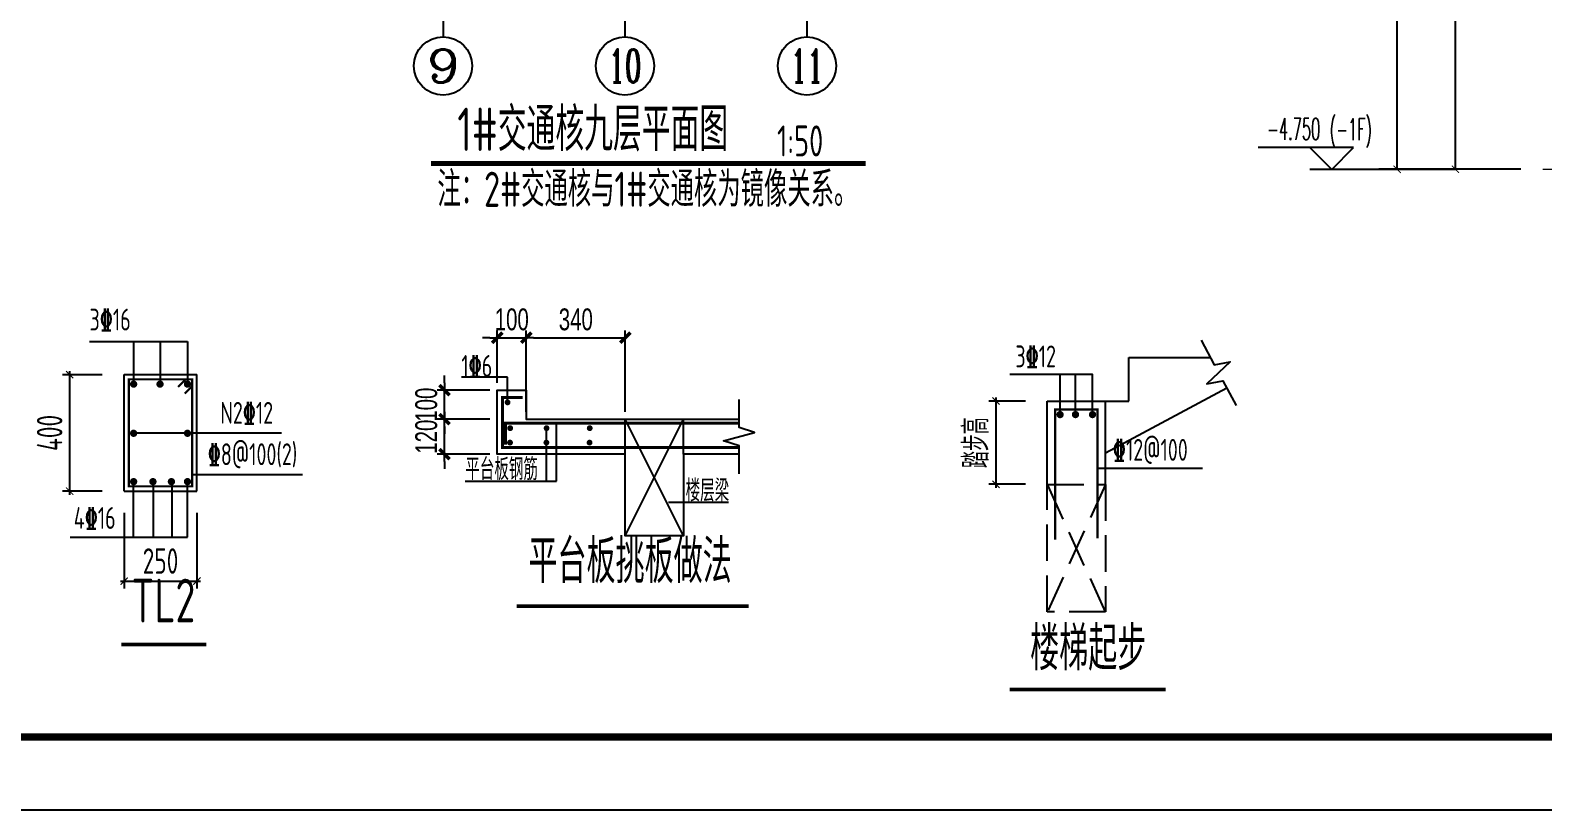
# Model space of a CAD drawing. Extents: x -668857 to 185752, y -270966 to 286822.
# Drawn here: x 26447 to 36838, y 156782 to 162137 of the extents above; entities that cross this region are included whole.
import ezdxf
from ezdxf.enums import TextEntityAlignment as Align

# ---------------------------------------------------------------- set-up
doc = ezdxf.new("R2010")
doc.units = 0
doc.header["$LTSCALE"] = 1000
doc.linetypes.add('DASH', pattern=[0.35, 0.25, -0.1])
doc.linetypes.add('DOTE', pattern=[2.42, 2, -0.2, 0.02, -0.2])
doc.layers.get('0').update_dxf_attribs({"linetype": 'CONTINUOUS'})
doc.layers.get('DEFPOINTS').update_dxf_attribs({"linetype": 'CONTINUOUS'})
for name, color, linetype in [('-TK', 7, 'CONTINUOUS'), ('A-AXIS_TEXT', 7, 'CONTINUOUS'), ('AXIS', 3, 'CONTINUOUS'), ('DIM', 2, 'CONTINUOUS'), ('DIM_ELEV', 3, 'CONTINUOUS'), ('DIM_SYMB', 3, 'CONTINUOUS'), ('FSK_DIM', 3, 'CONTINUOUS'), ('NUM', 7, 'CONTINUOUS'), ('PUB_DIM', 3, 'CONTINUOUS'), ('PUB_TEXT', 2, 'CONTINUOUS'), ('REIN', 6, 'CONTINUOUS'), ('S_E_STAIR', 4, 'CONTINUOUS'), ('Sbeam-s', 3, 'CONTINUOUS'), ('TEXT', 2, 'CONTINUOUS'), ('THIN', 7, 'CONTINUOUS'), ('WALL', 5, 'CONTINUOUS'), ('大样详图_文字', 60, 'CONTINUOUS'), ('结构大样', 132, 'CONTINUOUS')]:
    doc.layers.add(name, color=color, linetype=linetype)
doc.layers.add('AXIS_TEXT', color=7, linetype='CONTINUOUS', lineweight=20)
doc.layers.add('DOTE', color=19, linetype='DOTE', lineweight=9)
doc.styles.add('_TCH_AXIS', font='COMPLEX', dxfattribs={"bigfont": 'GBCBIG'})
doc.styles.add('_TCH_DIM', font='SIMPLEX.shx', dxfattribs={"width": 0.7, "bigfont": 'GBCBIG.shx'})
doc.styles.add('_TCH_DIM_T3', font='SIMPLEX', dxfattribs={"width": 0.705882, "bigfont": 'GBCBIG'})
doc.styles.add('BW_Dim', font='Bweng.shx', dxfattribs={"width": 0.7, "bigfont": 'hztxt.shx'})
doc.styles.add('COMPLEX', font='COMPLEX')
doc.styles.add('TSSD_DIMENSION', font='Tssdeng.shx', dxfattribs={"width": 0.7, "bigfont": 'tssdchn.shx'})
doc.styles.add('TSSD_Norm', font='Tssdeng.shx', dxfattribs={"bigfont": 'tssdchn.shx'})
doc.styles.add('TSSD_REIN', font='tssdeng.shx', dxfattribs={"width": 0.7, "height": 300, "bigfont": 'tssdchn.shx'})
doc.dimstyles.new('_TCH_ARCH&&50', dxfattribs={"dimtxt": 157.5, "dimasz": 50, "dimexe": 125, "dimexo": 150, "dimgap": 58.75, "dimtad": 1, "dimdec": 0, "dimzin": 0, "dimdsep": 46, "dimtxsty": '_TCH_DIM_T3', "dimblk": 'ARCHTICK', "dimcen": 0.09, "dimclrt": 7, "dimazin": 0, "dimtfac": 1, "dimtdec": 0, "dimtix": 1, "dimtmove": 2, "dimatfit": 3, "dimldrblk": 'ARCHTICK', "dimfxl": 1, "dimtolj": 1, "dimtzin": 0, "dimarcsym": 0})
doc.dimstyles.new('Cyz_25_50', dxfattribs={"dimtxt": 150, "dimasz": 50, "dimexe": 50, "dimexo": 50, "dimgap": 50, "dimtad": 1, "dimdec": 0, "dimlfac": 0.5, "dimzin": 0, "dimdsep": 46, "dimtxsty": 'BW_Dim', "dimblk": '_bwk', "dimcen": 0, "dimclrt": 7, "dimadec": 0, "dimazin": 0, "dimtfac": 1, "dimtdec": 0, "dimtix": 1, "dimtmove": 2, "dimatfit": 0, "dimfxl": 1, "dimtolj": 1, "dimtzin": 0, "dimarcsym": 0})
doc.dimstyles.new('TSSD_50_50', dxfattribs={"dimtxt": 175, "dimasz": 50, "dimexe": 50, "dimexo": 150, "dimgap": 50, "dimtad": 1, "dimdec": 0, "dimzin": 0, "dimdsep": 46, "dimtxsty": 'TSSD_DIMENSION', "dimblk": 'ARCHTICK', "dimcen": 0, "dimdle": 25, "dimclrt": 7, "dimadec": 0, "dimazin": 0, "dimtfac": 1, "dimtdec": 0, "dimtix": 1, "dimtmove": 2, "dimatfit": 3, "dimfxl": 1, "dimtolj": 1, "dimtzin": 0, "dimarcsym": 0})

# ---------------------------------------------------------------- blocks, each defined once
blk = doc.blocks.new('A1')
blk.add_lwpolyline([(0, 59400), (0, 0), (84100, 0), (84100, 59400)], close=True)
at = {"const_width": 100}
blk.add_lwpolyline([(2500, 58400), (2500, 1000), (83100, 1000), (83100, 58400)], close=True, dxfattribs=at)
blk = doc.blocks.new('_bwk')
blk.add_line((-1, 0), (0, 0))
at = {"const_width": 0.5}
blk.add_lwpolyline([(-0.7, -0.7), (0.7, 0.7)], dxfattribs=at)
blk = doc.blocks.new('*D431')
at = {"layer": 'DEFPOINTS', "color": 0, "transparency": 16777216}
for p in [(29855, 160025), (29655, 159665), (29855, 159665)]:
    blk.add_point(p, dxfattribs=at)
at = {"layer": 'FSK_DIM', "color": 0, "lineweight": -2, "transparency": 16777216}
for p, q in [((29605, 160025), (29555, 160025)), ((29655, 159715), (29655, 160075)), ((29655, 160025), (29855, 160025)), ((29855, 159715), (29855, 160075)), ((29905, 160025), (29955, 160025))]:
    blk.add_line(p, q, dxfattribs=at)
at = {"layer": 'FSK_DIM', "color": 0, "lineweight": -2, "transparency": 16777216, "xscale": 50, "yscale": 50, "zscale": 50}
blk.add_blockref('_bwk', (29655, 160025), dxfattribs=at)
at = {"layer": 'FSK_DIM', "color": 0, "lineweight": -2, "transparency": 16777216, "xscale": 50, "yscale": 50, "zscale": 50, "rotation": 180}
blk.add_blockref('_bwk', (29855, 160025), dxfattribs=at)
at = {"layer": 'FSK_DIM', "color": 7, "transparency": 16777216, "insert": (29755, 160150), "char_height": 150, "attachment_point": 5, "style": 'BW_Dim'}
blk.add_mtext('\\A1;100', dxfattribs=at)
blk = doc.blocks.new('*D432')
at = {"layer": 'DEFPOINTS', "color": 0, "transparency": 16777216}
for p in [(30535, 160025), (29855, 159465), (30535, 159465)]:
    blk.add_point(p, dxfattribs=at)
at = {"layer": 'FSK_DIM', "color": 0, "lineweight": -2, "transparency": 16777216}
for p, q in [((29855, 159515), (29855, 160075)), ((29905, 160025), (30485, 160025)), ((30535, 159515), (30535, 160075))]:
    blk.add_line(p, q, dxfattribs=at)
at = {"layer": 'FSK_DIM', "color": 0, "lineweight": -2, "transparency": 16777216, "xscale": 50, "yscale": 50, "zscale": 50, "rotation": 180}
blk.add_blockref('_bwk', (29855, 160025), dxfattribs=at)
at = {"layer": 'FSK_DIM', "color": 0, "lineweight": -2, "transparency": 16777216, "xscale": 50, "yscale": 50, "zscale": 50}
blk.add_blockref('_bwk', (30535, 160025), dxfattribs=at)
at = {"layer": 'FSK_DIM', "color": 7, "transparency": 16777216, "insert": (30195, 160150), "char_height": 150, "attachment_point": 5, "style": 'BW_Dim'}
blk.add_mtext('\\A1;340', dxfattribs=at)
blk = doc.blocks.new('*D433')
at = {"layer": 'DEFPOINTS', "color": 0, "transparency": 16777216}
for p in [(29293, 159465), (29655, 159465), (29655, 159225)]:
    blk.add_point(p, dxfattribs=at)
at = {"layer": 'FSK_DIM', "color": 0, "lineweight": -2, "transparency": 16777216}
for p, q in [((29293, 159515), (29293, 159565)), ((29605, 159465), (29243, 159465)), ((29293, 159225), (29293, 159465)), ((29605, 159225), (29243, 159225)), ((29293, 159175), (29293, 159125))]:
    blk.add_line(p, q, dxfattribs=at)
at = {"layer": 'FSK_DIM', "color": 0, "lineweight": -2, "transparency": 16777216, "xscale": 50, "yscale": 50, "zscale": 50}
for p, rotation in [((29293, 159465), 270), ((29293, 159225), 90)]:
    blk.add_blockref('_bwk', p, dxfattribs=dict(at, rotation=rotation))
at = {"layer": 'FSK_DIM', "color": 7, "transparency": 16777216, "insert": (29168, 159345), "char_height": 150, "attachment_point": 5, "rotation": 90, "style": 'BW_Dim'}
blk.add_mtext('\\A1;120', dxfattribs=at)
blk = doc.blocks.new('*D434')
at = {"layer": 'DEFPOINTS', "color": 0, "transparency": 16777216}
for p in [(29293, 159665), (29655, 159665), (29655, 159465)]:
    blk.add_point(p, dxfattribs=at)
at = {"layer": 'FSK_DIM', "color": 0, "lineweight": -2, "transparency": 16777216}
for p, q in [((29293, 159715), (29293, 159765)), ((29605, 159665), (29243, 159665)), ((29293, 159465), (29293, 159665)), ((29605, 159465), (29243, 159465)), ((29293, 159415), (29293, 159365))]:
    blk.add_line(p, q, dxfattribs=at)
at = {"layer": 'FSK_DIM', "color": 0, "lineweight": -2, "transparency": 16777216, "xscale": 50, "yscale": 50, "zscale": 50}
for p, rotation in [((29293, 159665), 270), ((29293, 159465), 90)]:
    blk.add_blockref('_bwk', p, dxfattribs=dict(at, rotation=rotation))
at = {"layer": 'FSK_DIM', "color": 7, "transparency": 16777216, "insert": (29168, 159565), "char_height": 150, "attachment_point": 5, "rotation": 90, "style": 'BW_Dim'}
blk.add_mtext('\\A1;100', dxfattribs=at)
blk = doc.blocks.new('_ArchTick')
at = {"color": 0, "linetype": 'ByBlock', "const_width": 0.15}
blk.add_lwpolyline([(-0.5, -0.5), (0.5, 0.5)], dxfattribs=at)
blk = doc.blocks.new('*D435')
at = {"layer": 'DEFPOINTS', "color": 0, "transparency": 16777216}
for p in [(33082, 159590), (33434, 159590), (33434, 159018)]:
    blk.add_point(p, dxfattribs=at)
at = {"layer": 'DIM', "color": 0, "lineweight": -2, "transparency": 16777216}
for p, q in [((33082, 158993), (33082, 159615)), ((33284, 159590), (33032, 159590)), ((33284, 159018), (33032, 159018))]:
    blk.add_line(p, q, dxfattribs=at)
at = {"layer": 'DIM', "color": 0, "lineweight": -2, "transparency": 16777216, "xscale": 50, "yscale": 50, "zscale": 50}
for p, rotation in [((33082, 159590), 90), ((33082, 159018), 270)]:
    blk.add_blockref('_ArchTick', p, dxfattribs=dict(at, rotation=rotation))
at = {"layer": 'DIM', "color": 7, "transparency": 16777216, "insert": (32944, 159304), "char_height": 175, "attachment_point": 5, "rotation": 90, "style": 'TSSD_DIMENSION'}
blk.add_mtext('\\A1;踏步高', dxfattribs=at)
blk = doc.blocks.new('*D436')
at = {"layer": 'DEFPOINTS', "color": 0, "transparency": 16777216}
for p in [(27092, 158971), (27592, 158971), (27592, 158353)]:
    blk.add_point(p, dxfattribs=at)
at = {"layer": 'DIM', "color": 0, "lineweight": -2, "transparency": 16777216}
for p, q in [((27092, 158821), (27092, 158303)), ((27592, 158821), (27592, 158303)), ((27067, 158353), (27617, 158353))]:
    blk.add_line(p, q, dxfattribs=at)
at = {"layer": 'DIM', "color": 0, "lineweight": -2, "transparency": 16777216, "xscale": 50, "yscale": 50, "zscale": 50, "rotation": 180}
blk.add_blockref('_ArchTick', (27092, 158353), dxfattribs=at)
at = {"layer": 'DIM', "color": 0, "lineweight": -2, "transparency": 16777216, "xscale": 50, "yscale": 50, "zscale": 50}
blk.add_blockref('_ArchTick', (27592, 158353), dxfattribs=at)
at = {"layer": 'DIM', "color": 7, "transparency": 16777216, "insert": (27342, 158491), "char_height": 175, "attachment_point": 5, "style": 'TSSD_DIMENSION'}
blk.add_mtext('\\A1;250', dxfattribs=at)
blk = doc.blocks.new('*D437')
at = {"layer": 'DEFPOINTS', "color": 0, "transparency": 16777216}
for p in [(26718, 159771), (27092, 159771), (27092, 158971)]:
    blk.add_point(p, dxfattribs=at)
at = {"layer": 'DIM', "color": 0, "lineweight": -2, "transparency": 16777216}
for p, q in [((26942, 159771), (26668, 159771)), ((26718, 158946), (26718, 159796)), ((26942, 158971), (26668, 158971))]:
    blk.add_line(p, q, dxfattribs=at)
at = {"layer": 'DIM', "color": 0, "lineweight": -2, "transparency": 16777216, "xscale": 50, "yscale": 50, "zscale": 50}
for p, rotation in [((26718, 159771), 90), ((26718, 158971), 270)]:
    blk.add_blockref('_ArchTick', p, dxfattribs=dict(at, rotation=rotation))
at = {"layer": 'DIM', "color": 7, "transparency": 16777216, "insert": (26580, 159371), "char_height": 175, "attachment_point": 5, "rotation": 90, "style": 'TSSD_DIMENSION'}
blk.add_mtext('\\A1;400', dxfattribs=at)
blk = doc.blocks.new('*D612')
at = {"layer": 'DEFPOINTS', "color": 0, "transparency": 16777216}
for p in [(36238, 164582), (36838, 164582), (36838, 161182)]:
    blk.add_point(p, dxfattribs=at)
at = {"layer": 'PUB_DIM', "color": 0, "lineweight": -2, "transparency": 16777216}
for p, q in [((36688, 164582), (36113, 164582)), ((36238, 161182), (36238, 164582)), ((36688, 161182), (36113, 161182))]:
    blk.add_line(p, q, dxfattribs=at)
at = {"layer": 'PUB_DIM', "color": 0, "lineweight": -2, "transparency": 16777216, "xscale": 50, "yscale": 50, "zscale": 50}
for p, rotation in [((36238, 164582), 90), ((36238, 161182), 270)]:
    blk.add_blockref('_ArchTick', p, dxfattribs=dict(at, rotation=rotation))
at = {"layer": 'PUB_DIM', "color": 7, "transparency": 16777216, "insert": (36101, 162882), "char_height": 157.5, "attachment_point": 5, "rotation": 90, "style": '_TCH_DIM_T3'}
blk.add_mtext('\\A1;3400', dxfattribs=at)
blk = doc.blocks.new('*D636')
at = {"layer": 'DEFPOINTS', "color": 0, "transparency": 16777216}
for p in [(35838, 164582), (36838, 164582), (36838, 161182)]:
    blk.add_point(p, dxfattribs=at)
at = {"layer": 'PUB_DIM', "color": 0, "lineweight": -2, "transparency": 16777216}
for p, q in [((36688, 164582), (35713, 164582)), ((35838, 161182), (35838, 164582)), ((36688, 161182), (35713, 161182))]:
    blk.add_line(p, q, dxfattribs=at)
at = {"layer": 'PUB_DIM', "color": 0, "lineweight": -2, "transparency": 16777216, "xscale": 50, "yscale": 50, "zscale": 50}
for p, rotation in [((35838, 164582), 90), ((35838, 161182), 270)]:
    blk.add_blockref('_ArchTick', p, dxfattribs=dict(at, rotation=rotation))
at = {"layer": 'PUB_DIM', "color": 7, "transparency": 16777216, "insert": (35701, 162882), "char_height": 157.5, "attachment_point": 5, "rotation": 90, "style": '_TCH_DIM_T3'}
blk.add_mtext('\\A1;3400', dxfattribs=at)
blk = doc.blocks.new('_AXISO')
blk.add_circle((0, 0), 0.5)
at = {"layer": 'A-AXIS_TEXT', "style": 'COMPLEX', "width": 1.041667}
blk.add_attdef('A', text='', height=0.56, dxfattribs=at).set_placement((-0.25, -0.28), (0.25, -0.28), align=Align.FIT)

msp = doc.modelspace()

# ---------------------------------------------------------------- linework, layer by layer
at = {"layer": 'AXIS'}
for p, q in [((29283.06, 163106.91), (29283.06, 162092.3)), ((30532.58, 163106.91), (30532.58, 162092.3)), ((31783.06, 163106.91), (31783.06, 162092.3))]:
    msp.add_line(p, q, dxfattribs=at)
at = {"layer": 'DIM_ELEV'}
for p, q in [((35538.13, 161331.66), (34882.13, 161331.66)), ((35388.13, 161181.66), (35238.13, 161331.66)), ((35388.13, 161181.66), (35538.13, 161331.66)), ((36238.13, 161181.66), (35238.13, 161181.66))]:
    msp.add_line(p, q, dxfattribs=at)
at = {"layer": 'DIM_SYMB', "const_width": 35}
msp.add_lwpolyline([(29201.35, 161222.34), (32185.96, 161222.34)], dxfattribs=at)
at = {"layer": 'DOTE', "linetype": 'DOTE'}
msp.add_line((52315.19, 161181.66), (36838.13, 161181.66), dxfattribs=at)
at = {"layer": 'NUM', "color": 7, "const_width": 25}
for points in [[(29788.87, 158180.77), (31382.93, 158180.77)], [(27071.97, 157917.66), (27657.03, 157917.66)], [(33175.26, 157608.61), (34248.32, 157608.61)]]:
    msp.add_lwpolyline(points, dxfattribs=at)
at = {"layer": 'REIN'}
for points, const_width in [([(27461.81, 159686.74), (27513.79, 159738.69), (27559.72, 159738.69), (27559.72, 159003.69), (27124.72, 159003.69), (27124.72, 159738.69), (27559.72, 159738.69), (27559.72, 159692.76), (27507.78, 159640.78)], 15), ([(29829.02, 159614.85), (29691.53, 159614.85), (29691.53, 159270.34), (31316.27, 159270.34)], 20), ([(33488, 158637.12), (33488, 159532.42), (33779.27, 159532.42), (33779.27, 158647.62)], 15), ([(29712.75, 159290.98), (29712.75, 159437.8), (31316.27, 159437.8)], 20)]:
    msp.add_lwpolyline(points, dxfattribs=dict(at, const_width=const_width))
for points, const_width in [([(27144.72, 159706.19, 1), (27169.72, 159706.19, 1)], 25), ([(27326.07, 159706.19, 1), (27351.07, 159706.19, 1)], 25), ([(27514.72, 159706.19, 1), (27539.72, 159706.19, 1)], 25), ([(29716.22, 159580.9, 1), (29736.22, 159580.9, 1)], 20), ([(33509.65, 159496.93, 1), (33534.65, 159496.93, 1)], 25), ([(33615.41, 159496.93, 1), (33640.41, 159496.93, 1)], 25), ([(33732.57, 159496.93, 1), (33757.57, 159496.93, 1)], 25), ([(29734.27, 159403.57, 1), (29754.27, 159403.57, 1)], 20), ([(29984.17, 159403.57, 1), (30004.17, 159403.57, 1)], 20), ([(30280.72, 159403.57, 1), (30300.72, 159403.57, 1)], 20), ([(27144.72, 159368.41, 1), (27169.72, 159368.41, 1)], 25), ([(27514.72, 159368.41, 1), (27539.72, 159368.41, 1)], 25), ([(29732.99, 159304.44, 1), (29752.99, 159304.44, 1)], 20), ([(29982.88, 159304.44, 1), (30002.88, 159304.44, 1)], 20), ([(30279.43, 159304.44, 1), (30299.43, 159304.44, 1)], 20), ([(27144.72, 159036.19, 1), (27169.72, 159036.19, 1)], 25), ([(27277.37, 159036.19, 1), (27302.37, 159036.19, 1)], 25), ([(27404.34, 159036.19, 1), (27429.34, 159036.19, 1)], 25), ([(27514.72, 159036.19, 1), (27539.72, 159036.19, 1)], 25)]:
    msp.add_lwpolyline(points, format="xyb", close=True, dxfattribs=dict(at, const_width=const_width))
at = {"layer": 'S_E_STAIR', "color": 2}
for p, q in [((33994.2, 159589.8), (33994.2, 159889.8)), ((33994.2, 159889.8), (34554.2, 159889.8)), ((34667.53, 159678.25), (33834.2, 159231.82)), ((33434.2, 159017.53), (33434.2, 159589.8)), ((33434.2, 159589.8), (33994.2, 159589.8)), ((33834.2, 159017.53), (33834.2, 159589.8))]:
    msp.add_line(p, q, dxfattribs=at)
at = {"layer": 'Sbeam-s'}
for p, q in [((27092.22, 158971.19), (27092.22, 159771.19)), ((27092.22, 159771.19), (27592.22, 159771.19)), ((27592.22, 158971.19), (27592.22, 159771.19)), ((27092.22, 158971.19), (27592.22, 158971.19))]:
    msp.add_line(p, q, dxfattribs=at)
at = {"layer": 'TEXT'}
for p, q in [((26854.23, 159998.31), (27527.22, 159998.31)), ((27157.22, 159998.31), (27157.22, 159718.69)), ((27338.57, 159998.31), (27338.57, 159718.69)), ((27527.22, 159998.31), (27527.22, 159718.69)), ((33522.15, 159496.93), (33522.15, 159772.6)), ((33627.91, 159496.93), (33627.91, 159772.6)), ((28173.63, 159368.41), (27157.22, 159368.41)), ((27157.22, 158654.85), (27157.22, 159036.19)), ((27294.65, 158654.85), (27294.65, 159036.19)), ((27421.62, 158654.85), (27421.62, 159036.19)), ((27527.22, 158654.85), (27527.22, 159036.19)), ((28316.77, 159083.8), (27559.72, 159083.8)), ((26720.9, 158654.85), (27527.22, 158654.85))]:
    msp.add_line(p, q, dxfattribs=at)
for points in [[(33745.07, 159496.93), (33745.07, 159772.6), (33176.38, 159772.6)], [(33779.27, 159127.9), (34499.63, 159127.9)]]:
    msp.add_lwpolyline(points, dxfattribs=at)
at = {"layer": 'THIN', "lineweight": -2}
msp.add_lwpolyline([(34490.73, 160008.27), (34581.4, 159839.03), (34690.35, 159859.28), (34531.38, 159708.77), (34640.33, 159729.02), (34731, 159559.77)], dxfattribs=at)
at = {"layer": 'THIN'}
msp.add_lwpolyline([(31316.27, 159090.7), (31316.27, 159282.7), (31210.67, 159316.3), (31421.87, 159373.9), (31316.27, 159407.5), (31316.27, 159599.5)], dxfattribs=at)
at = {"layer": 'WALL'}
for p, q in [((30534.52, 158665.1), (30934.52, 159465.1)), ((30934.52, 158665.1), (30534.52, 159465.1)), ((30534.52, 159225.1), (30534.52, 159465.1)), ((30934.52, 159225.1), (30934.52, 159465.1))]:
    msp.add_line(p, q, dxfattribs=at)
for points in [[(30534.52, 159225.1), (29654.52, 159225.1), (29654.52, 159665.1), (29854.52, 159665.1), (29854.52, 159465.1), (31316.27, 159465.1)], [(31316.27, 159225.1), (30934.52, 159225.1), (30934.52, 158665.1), (30534.52, 158665.1), (30534.52, 159225.1)]]:
    msp.add_lwpolyline(points, dxfattribs=at)
at = {"layer": '大样详图_文字', "color": 7}
for p, q in [((29726.22, 159755), (29408.75, 159755)), ((29726.22, 159580.9), (29726.22, 159755)), ((29992.88, 159038.89), (29994.17, 159403.57)), ((30061.51, 159038.89), (30061.51, 159437.8)), ((29435.74, 159038.89), (30061.51, 159038.89)), ((31244.87, 158893.22), (30831.75, 158893.22))]:
    msp.add_line(p, q, dxfattribs=at)
at = {"layer": '结构大样', "linetype": 'DASH'}
for p, q in [((33834.2, 158142.53), (33434.2, 159017.53)), ((33834.2, 159017.53), (33434.2, 158142.53))]:
    msp.add_line(p, q, dxfattribs=at)
msp.add_lwpolyline([(33834.2, 158142.53), (33434.2, 158142.53), (33434.2, 159017.53), (33834.2, 159017.53)], close=True, dxfattribs=at)

# ---------------------------------------------------------------- block references
at = {"layer": '-TK', "xscale": 0.5, "yscale": 0.5, "zscale": 0.5}
msp.add_blockref('A1', (14490.19, 156782.28), dxfattribs=at)
at = {"layer": 'AXIS'}
ref = msp.add_blockref('_AXISO', (29283.06, 161892.3), dxfattribs=dict(at, xscale=400, yscale=400, zscale=400))
ref.add_attrib('A', '9', dxfattribs={"layer": 'AXIS_TEXT', "height": 226.27, "style": '_TCH_AXIS', "width": 1.5}).set_placement((29169.93, 161779.16), (29396.2, 161779.16), align=Align.FIT)
ref = msp.add_blockref('_AXISO', (30532.58, 161892.3), dxfattribs=dict(at, xscale=400, yscale=400, zscale=400))
ref.add_attrib('A', '10', dxfattribs={"layer": 'AXIS_TEXT', "height": 226.274, "style": '_TCH_AXIS', "width": 0.724138}).set_placement((30419.44, 161779.16), (30645.72, 161779.16), align=Align.FIT)
ref = msp.add_blockref('_AXISO', (31783.06, 161892.3), dxfattribs=dict(at, xscale=400, yscale=400, zscale=400))
ref.add_attrib('A', '11', dxfattribs={"layer": 'AXIS_TEXT', "height": 226.274, "style": '_TCH_AXIS', "width": 0.875}).set_placement((31669.93, 161779.16), (31896.2, 161779.16), align=Align.FIT)

# ---------------------------------------------------------------- texts
at = {"layer": 'NUM', "color": 1, "style": 'TSSD_Norm', "width": 0.7}
for s, p in [('平台板挑板做法', (30567.88, 158248.81)), ('楼梯起步', (33715.55, 157650.16))]:
    msp.add_text(s, height=300, dxfattribs=at).set_placement(p, align=Align.BOTTOM_CENTER)
msp.add_text('TL2', height=300, dxfattribs=at).set_placement((27142.2, 157979.2), align=Align.BOTTOM_LEFT)
at = {"layer": 'PUB_TEXT'}
for s, height, style, width, p in [('1#交通核九层平面图', 297.5, 'TSSD_REIN', 0.7, (29381.27, 161307.5)), ('1:50', 212.5, 'TSSD_REIN', 0.7, (31577.38, 161270.59)), ('-4.750', 148.75, '_TCH_DIM', 0.494118, (34944.13, 161384.16)), ('(-1F)', 148.75, '_TCH_DIM', 0.494118, (35374.88, 161381.71))]:
    msp.add_text(s, height=height, dxfattribs=dict(at, style=style, width=width)).set_placement(p)
at = {"layer": 'PUB_TEXT', "color": 1, "style": 'TSSD_REIN', "width": 0.7}
msp.add_text('注：2#交通核与1#交通核为镜像关系。', height=241.1348, dxfattribs=at).set_placement((29244.15, 160924.04))
at = {"layer": 'THIN', "color": 0, "style": 'TSSD_REIN', "width": 0.7}
for s, p in [('3\x8416', (26854.23, 160029.56)), ('3%%13212', (33214.94, 159776.68)), ('N2\x8412', (27752.77, 159389.06)), ('\x848@100(2)', (27666.43, 159104.45)), ('%%13212@100', (33884.68, 159134.6)), ('4%%13216', (26745.94, 158666.69))]:
    msp.add_text(s, height=150, dxfattribs=at).set_placement(p, align=Align.BOTTOM_LEFT)
at = {"layer": '大样详图_文字', "color": 7, "style": 'TSSD_REIN', "width": 0.7}
for s, p in [('1\x846', (29408.87, 159755.92)), ('平台板钢筋', (29436.12, 159046.33)), ('楼层梁', (30949.65, 158900))]:
    msp.add_text(s, height=150, dxfattribs=at).set_placement(p)

# ---------------------------------------------------------------- dimensions: what is measured, and where the dimension line sits
at = {"layer": 'DIM'}
dim = msp.add_linear_dim(base=(26717.75, 159771.19), p1=(27092.22, 158971.19), p2=(27092.22, 159771.19), angle=90, dimstyle='TSSD_50_50', override={"dimlfac": 0.5}, dxfattribs=at)
dim.commit()
dim.dimension.update_dxf_attribs({"geometry": '*D437', "text_midpoint": (26580.25, 159371.19)})
dim = msp.add_linear_dim(base=(33081.66, 159589.8), p1=(33434.2, 159017.53), p2=(33434.2, 159589.8), angle=90, text='踏步高', dimstyle='TSSD_50_50', override={"dimlfac": 0.5}, dxfattribs=at)
dim.commit()
dim.dimension.update_dxf_attribs({"geometry": '*D435', "text_midpoint": (32944.16, 159303.67)})
dim = msp.add_linear_dim(base=(27592.22, 158353.07), p1=(27092.22, 158971.19), p2=(27592.22, 158971.19), dimstyle='TSSD_50_50', override={"dimlfac": 0.5}, dxfattribs=at)
dim.commit()
dim.dimension.update_dxf_attribs({"geometry": '*D436', "text_midpoint": (27342.22, 158490.57)})
at = {"layer": 'FSK_DIM'}
for base, p1, p2, picture, middle in [((29854.52, 160025.09), (29654.52, 159665.1), (29854.52, 159665.1), '*D431', (29754.52, 160150.09)), ((30534.52, 160025.09), (29854.52, 159465.1), (30534.52, 159465.1), '*D432', (30194.52, 160150.09))]:
    dim = msp.add_linear_dim(base=base, p1=p1, p2=p2, dimstyle='Cyz_25_50', dxfattribs=at)
    dim.commit()
    dim.dimension.update_dxf_attribs({"geometry": picture, "text_midpoint": middle})
for base, p1, p2, picture, middle in [((29292.57, 159665.1), (29654.52, 159465.1), (29654.52, 159665.1), '*D434', (29167.57, 159565.1)), ((29292.57, 159465.1), (29654.52, 159225.1), (29654.52, 159465.1), '*D433', (29167.57, 159345.1))]:
    dim = msp.add_linear_dim(base=base, p1=p1, p2=p2, angle=90, dimstyle='Cyz_25_50', dxfattribs=at)
    dim.commit()
    dim.dimension.update_dxf_attribs({"geometry": picture, "text_midpoint": middle})
at = {"layer": 'PUB_DIM'}
for distance, picture, middle in [(1000, '*D636', (35700.63, 162881.66)), (600, '*D612', (36100.63, 162881.66))]:
    dim = msp.add_aligned_dim(p1=(36838.13, 161181.66), p2=(36838.13, 164581.66), distance=distance, dimstyle='_TCH_ARCH&&50', dxfattribs=at)
    dim.commit()
    dim.dimension.update_dxf_attribs({"geometry": picture, "text_midpoint": middle})

doc.saveas('drawing.dxf')
